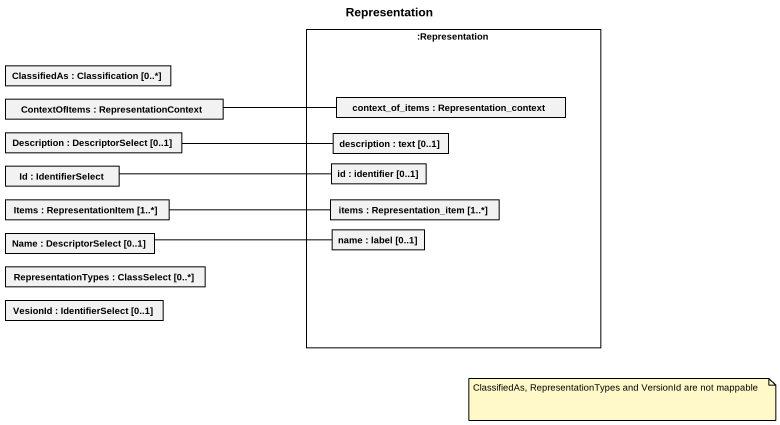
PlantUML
@startuml
title Representation
rectangle ":Representation" as Representation {
  rectangle "context_of_items : Representation_context" as context_of_items
  rectangle "description : text [0..1]" as description
  rectangle "id : identifier [0..1]" as id
  rectangle "items : Representation_item [1..*]" as items
  rectangle "name : label [0..1]" as name
}
rectangle "ClassifiedAs : Classification [0..*]" as ClassifiedAs
rectangle "ContextOfItems : RepresentationContext" as ContextOfItems
rectangle "Description : DescriptorSelect [0..1]" as Description
rectangle "Id : IdentifierSelect" as Id
rectangle "Items : RepresentationItem [1..*]" as Items
rectangle "Name : DescriptorSelect [0..1]" as Name
rectangle "RepresentationTypes : ClassSelect [0..*]" as RepresentationTypes
rectangle "VesionId : IdentifierSelect [0..1]" as VesionId
ContextOfItems -right- context_of_items
Description -right- description
Id -right- id
Items -right- items
Name -right- name
note as N1
  ClassifiedAs, RepresentationTypes and VersionId are not mappable
end note
@enduml
